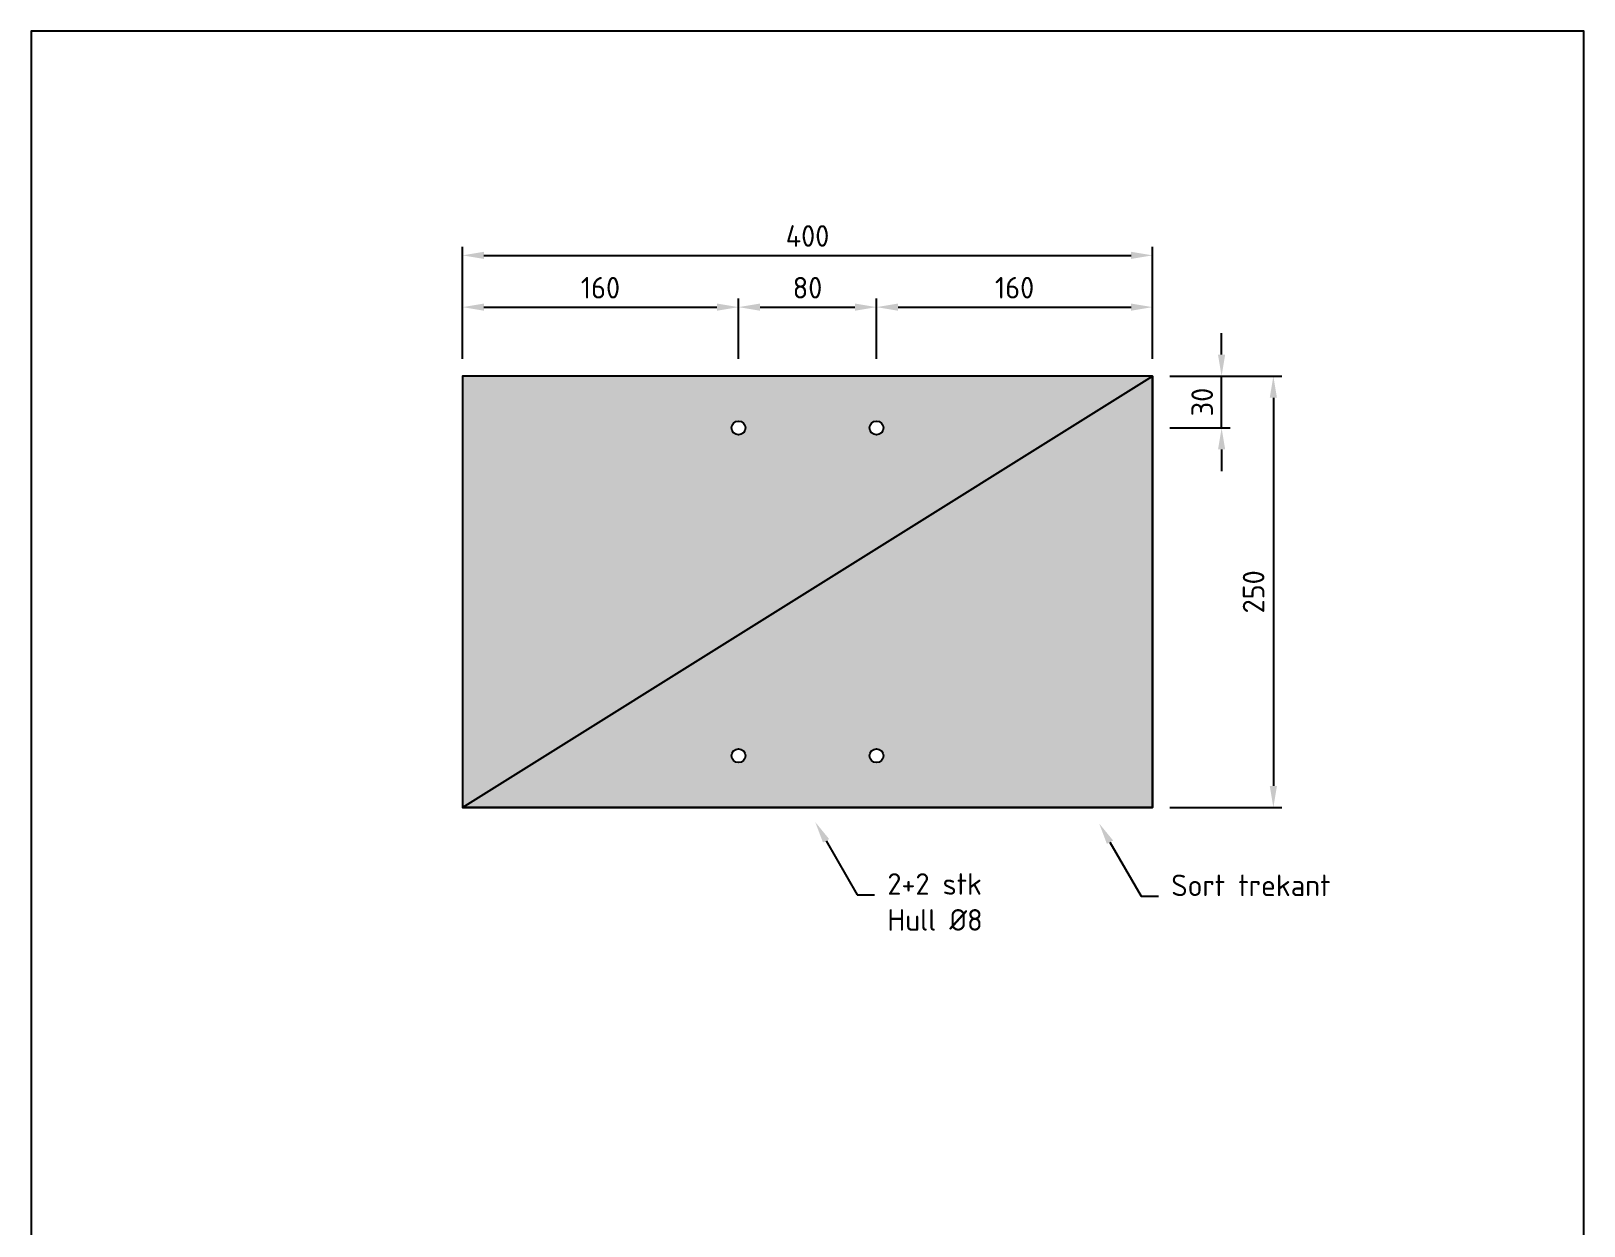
# Model space of a CAD drawing. Header units: millimetres. Extents: x 0 to 900, y 0 to 1385.
# Drawn here: x 0 to 900, y 692 to 1385 of the extents above; entities that cross this region are included whole.
import ezdxf
from ezdxf import colors
from ezdxf.entities.mleader import LeaderData, LeaderLine
from ezdxf.math import Vec2, Vec3

# ---------------------------------------------------------------- set-up
doc = ezdxf.new("R2010")
doc.units = ezdxf.units.MM
for name, color, linetype in [('DIM-ISO_1-10', 4, 'Continuous'), ('RAMME', 7, 'Continuous'), ('Skilt', 7, 'Continuous'), ('Skilt-kontur', 4, 'Continuous'), ('Skravur-Sort', 250, 'Continuous')]:
    doc.layers.add(name, color=color, linetype=linetype)
doc.layers.add('Skravur-Gul', color=7, linetype='Continuous', true_color=0xffcc00)
doc.styles.add('ISO25', font='ISO3098.shx')
doc.dimstyles.new('DIM-ISO_1-5', dxfattribs={"dimscale": 5, "dimtxt": 2.5, "dimasz": 2.5, "dimexe": 1, "dimexo": 2, "dimgap": 1, "dimtad": 1, "dimdec": 0, "dimdsep": 46, "dimtxsty": 'ISO25', "dimcen": 0, "dimclrd": 256, "dimclre": 256, "dimclrt": 2, "dimadec": 0, "dimazin": 0, "dimtp": 0.1, "dimtm": 0.1, "dimtfac": 0.71, "dimtdec": 0, "dimtmove": 0, "dimatfit": 3, "dimfxl": 1, "dimtzin": 0, "dimarcsym": 0})

# ---------------------------------------------------------------- blocks, each defined once
blk = doc.blocks.new('*D8')
at = {"layer": 'Defpoints', "color": 0, "transparency": 16777216}
for p in [(650, 1185), (650, 935), (720, 935)]:
    blk.add_point(p, dxfattribs=at)
at = {"layer": 'Skilt-kontur', "lineweight": -2, "transparency": 16777216}
for p, q in [((660, 1185), (725, 1185)), ((720, 1172.5), (720, 947.5)), ((660, 935), (725, 935))]:
    blk.add_line(p, q, dxfattribs=at)
at = {"layer": 'Skilt-kontur', "transparency": 16777216}
for points in [[(717.92, 1172.5), (722.08, 1172.5), (720, 1185)], [(717.92, 947.5), (722.08, 947.5), (720, 935)]]:
    blk.add_solid(points, dxfattribs=at)
at = {"layer": 'Skilt-kontur', "color": 2, "transparency": 16777216, "insert": (708.53, 1060), "char_height": 12.5, "attachment_point": 5, "rotation": 90, "style": 'ISO25'}
blk.add_mtext('250', dxfattribs=at)
blk = doc.blocks.new('*D9')
at = {"layer": 'Defpoints', "color": 0, "transparency": 16777216}
for p in [(410, 1225), (250, 1185), (410, 1185)]:
    blk.add_point(p, dxfattribs=at)
at = {"layer": 'Skilt-kontur', "lineweight": -2, "transparency": 16777216}
for p, q in [((250, 1195), (250, 1230)), ((262.5, 1225), (397.5, 1225)), ((410, 1195), (410, 1230))]:
    blk.add_line(p, q, dxfattribs=at)
at = {"layer": 'Skilt-kontur', "transparency": 16777216}
for points in [[(262.5, 1227.08), (262.5, 1222.92), (250, 1225)], [(397.5, 1227.08), (397.5, 1222.92), (410, 1225)]]:
    blk.add_solid(points, dxfattribs=at)
at = {"layer": 'Skilt-kontur', "color": 2, "transparency": 16777216, "insert": (330, 1236.25), "char_height": 12.5, "attachment_point": 5, "style": 'ISO25'}
blk.add_mtext('160', dxfattribs=at)
blk = doc.blocks.new('*D10')
at = {"layer": 'Defpoints', "color": 0, "transparency": 16777216}
for p in [(490, 1225), (410, 1185), (490, 1185)]:
    blk.add_point(p, dxfattribs=at)
at = {"layer": 'Skilt-kontur', "lineweight": -2, "transparency": 16777216}
for p, q in [((410, 1195), (410, 1230)), ((422.5, 1225), (477.5, 1225)), ((490, 1195), (490, 1230))]:
    blk.add_line(p, q, dxfattribs=at)
at = {"layer": 'Skilt-kontur', "transparency": 16777216}
for points in [[(422.5, 1227.08), (422.5, 1222.92), (410, 1225)], [(477.5, 1227.08), (477.5, 1222.92), (490, 1225)]]:
    blk.add_solid(points, dxfattribs=at)
at = {"layer": 'Skilt-kontur', "color": 2, "transparency": 16777216, "insert": (450, 1236.25), "char_height": 12.5, "attachment_point": 5, "style": 'ISO25'}
blk.add_mtext('80', dxfattribs=at)
blk = doc.blocks.new('*D11')
at = {"layer": 'Defpoints', "color": 0, "transparency": 16777216}
for p in [(650, 1225), (490, 1185), (650, 1185)]:
    blk.add_point(p, dxfattribs=at)
at = {"layer": 'Skilt-kontur', "lineweight": -2, "transparency": 16777216}
for p, q in [((490, 1195), (490, 1230)), ((502.5, 1225), (637.5, 1225)), ((650, 1195), (650, 1230))]:
    blk.add_line(p, q, dxfattribs=at)
at = {"layer": 'Skilt-kontur', "transparency": 16777216}
for points in [[(502.5, 1227.08), (502.5, 1222.92), (490, 1225)], [(637.5, 1227.08), (637.5, 1222.92), (650, 1225)]]:
    blk.add_solid(points, dxfattribs=at)
at = {"layer": 'Skilt-kontur', "color": 2, "transparency": 16777216, "insert": (570, 1236.25), "char_height": 12.5, "attachment_point": 5, "style": 'ISO25'}
blk.add_mtext('160', dxfattribs=at)
blk = doc.blocks.new('*D12')
at = {"layer": 'Defpoints', "color": 0, "transparency": 16777216}
for p in [(650, 1255), (250, 1185), (650, 1185)]:
    blk.add_point(p, dxfattribs=at)
at = {"layer": 'Skilt-kontur', "lineweight": -2, "transparency": 16777216}
for p, q in [((250, 1195), (250, 1260)), ((650, 1195), (650, 1260)), ((262.5, 1255), (637.5, 1255))]:
    blk.add_line(p, q, dxfattribs=at)
at = {"layer": 'Skilt-kontur', "transparency": 16777216}
for points in [[(262.5, 1257.08), (262.5, 1252.92), (250, 1255)], [(637.5, 1257.08), (637.5, 1252.92), (650, 1255)]]:
    blk.add_solid(points, dxfattribs=at)
at = {"layer": 'Skilt-kontur', "color": 2, "transparency": 16777216, "insert": (450, 1266.25), "char_height": 12.5, "attachment_point": 5, "style": 'ISO25'}
blk.add_mtext('400', dxfattribs=at)
blk = doc.blocks.new('*D13')
at = {"layer": 'Defpoints', "color": 0, "transparency": 16777216}
for p in [(650, 1185), (690, 1185), (650, 1155)]:
    blk.add_point(p, dxfattribs=at)
at = {"layer": 'Skilt-kontur', "lineweight": -2, "transparency": 16777216}
for p, q in [((690, 1197.5), (690, 1210)), ((660, 1185), (695, 1185)), ((690, 1155), (690, 1185)), ((660, 1155), (695, 1155)), ((690, 1142.5), (690, 1130))]:
    blk.add_line(p, q, dxfattribs=at)
at = {"layer": 'Skilt-kontur', "transparency": 16777216}
for points in [[(687.92, 1197.5), (692.08, 1197.5), (690, 1185)], [(687.92, 1142.5), (692.08, 1142.5), (690, 1155)]]:
    blk.add_solid(points, dxfattribs=at)
at = {"layer": 'Skilt-kontur', "color": 2, "transparency": 16777216, "insert": (678.75, 1170), "char_height": 12.5, "attachment_point": 5, "rotation": 90, "style": 'ISO25'}
blk.add_mtext('30', dxfattribs=at)

msp = doc.modelspace()

# ---------------------------------------------------------------- hatches: boundary and pattern name
at = {"layer": 'Skravur-Gul'}
h = msp.add_hatch(color=256, dxfattribs=at)
h.dxf.hatch_style = 1
h.paths.add_polyline_path([(650, 1185), (250, 1185), (250, 935)])
h.paths.add_polyline_path([(406, 1155, -1), (414, 1155, -1)], flags=16)
h.paths.add_polyline_path([(486, 1155, -1), (494, 1155, -1)], flags=16)
at = {"layer": 'Skravur-Sort'}
h = msp.add_hatch(color=256, dxfattribs=at)
h.dxf.hatch_style = 1
h.paths.add_polyline_path([(250, 935), (650, 1185), (650, 935)])
edge = h.paths.add_edge_path(flags=16)
edge.add_arc((490, 965), 4, 0, 360)
edge = h.paths.add_edge_path(flags=16)
edge.add_arc((410, 965), 4, 0, 360)

# ---------------------------------------------------------------- linework, layer by layer
at = {"layer": 'RAMME'}
msp.add_lwpolyline([(0, 0), (900, 0), (900, 1385), (0, 1385)], close=True, dxfattribs=at)
at = {"layer": 'Skilt'}
msp.add_lwpolyline([(250, 935), (650, 935), (650, 1185), (250, 1185)], close=True, dxfattribs=at)
at = {"layer": 'Skilt-kontur'}
msp.add_lwpolyline([(250, 935), (650, 1185), (650, 935), (250, 935)], dxfattribs=at)
msp.add_lwpolyline([(250, 1185), (250, 935), (650, 1185)], close=True, dxfattribs=at)
for centre in [(410, 1155), (490, 1155), (410, 965), (490, 965)]:
    msp.add_circle(centre, 4, dxfattribs=at)

# ---------------------------------------------------------------- dimensions: what is measured, and where the dimension line sits
for base, p1, p2, picture, middle in [((650, 1255), (250, 1185), (650, 1185), '*D12', (450, 1266.25)), ((410, 1225), (250, 1185), (410, 1185), '*D9', (330, 1236.25)), ((490, 1225), (410, 1185), (490, 1185), '*D10', (450, 1236.25)), ((650, 1225), (490, 1185), (650, 1185), '*D11', (570, 1236.25))]:
    dim = msp.add_linear_dim(base=base, p1=p1, p2=p2, dimstyle='DIM-ISO_1-5', dxfattribs=at)
    dim.commit()
    dim.dimension.update_dxf_attribs({"geometry": picture, "text_midpoint": middle})
for base, p1, p2, picture, middle in [((690, 1185), (650, 1155), (650, 1185), '*D13', (678.75, 1170)), ((720, 935), (650, 1185), (650, 935), '*D8', (708.53, 1060))]:
    dim = msp.add_linear_dim(base=base, p1=p1, p2=p2, angle=90, dimstyle='DIM-ISO_1-5', dxfattribs=at)
    dim.commit()
    dim.dimension.update_dxf_attribs({"geometry": picture, "text_midpoint": middle})

# ---------------------------------------------------------------- leaders
at = {"layer": 'DIM-ISO_1-10'}
ml = msp.add_multileader_mtext('Standard', dxfattribs=at)
ml.set_content('2+2 stk\\PHull %%C8', color=2, style='ISO25')
ml.set_leader_properties()
ml.build(insert=Vec2(0, 0))
ml.multileader.update_dxf_attribs({"text_left_attachment_type": 7, "text_right_attachment_type": 7, "text_top_attachment_type": 10, "text_bottom_attachment_type": 10, "dogleg_length": 2, "arrow_head_size": 12.5, "scale": 5})
ctx = ml.context
ctx.base_point, ctx.scale, ctx.char_height, ctx.arrow_head_size, ctx.landing_gap_size, ctx.plane_origin = Vec3(488.81, 884.45), 5, 12.5, 12.5, 7.5, Vec3(454.51, 926.54)
ctx.left_attachment, ctx.right_attachment, ctx.top_attachment, ctx.bottom_attachment = 7, 7, 10, 10
notes = []
notes.append((ctx, [(0, (1, 1, 0), (478.81, 884.45), (1, 0), 10, [(0, [(454.51, 926.54)], 0, [])])]))
ctx.mtext.insert, ctx.mtext.flow_direction = Vec3(496.31, 896.95), 5
ml = msp.add_multileader_mtext('Standard', dxfattribs=at)
ml.set_content('Sort trekant', color=2, style='ISO25')
ml.set_leader_properties()
ml.build(insert=Vec2(0, 0))
ml.multileader.update_dxf_attribs({"text_left_attachment_type": 7, "text_right_attachment_type": 7, "text_top_attachment_type": 10, "text_bottom_attachment_type": 10, "dogleg_length": 2, "arrow_head_size": 12.5, "scale": 5})
ctx = ml.context
ctx.base_point, ctx.scale, ctx.char_height, ctx.arrow_head_size, ctx.landing_gap_size, ctx.plane_origin = Vec3(653.36, 883.64), 5, 12.5, 12.5, 7.5, Vec3(619.06, 925.73)
ctx.left_attachment, ctx.right_attachment, ctx.top_attachment, ctx.bottom_attachment = 7, 7, 10, 10
notes.append((ctx, [(0, (1, 1, 0), (643.36, 883.64), (1, 0), 10, [(0, [(619.06, 925.73)], 0, [])])]))
ctx.mtext.insert, ctx.mtext.flow_direction = Vec3(660.86, 896.14), 5
for ctx, leaders in notes:
    for number, flags, end, landing, length, lines in leaders:
        leader = LeaderData()
        leader.index, (leader.has_last_leader_line, leader.has_dogleg_vector, leader.attachment_direction) = number, flags
        leader.last_leader_point, leader.dogleg_vector, leader.dogleg_length = Vec3(end), Vec3(landing), length
        for number, points, colour, breaks in lines:
            line = LeaderLine()
            line.index, line.vertices, line.color, line.breaks = number, Vec3.list(points), colors.encode_raw_color(colour), breaks
            leader.lines.append(line)
        ctx.leaders.append(leader)

doc.saveas('drawing.dxf')
